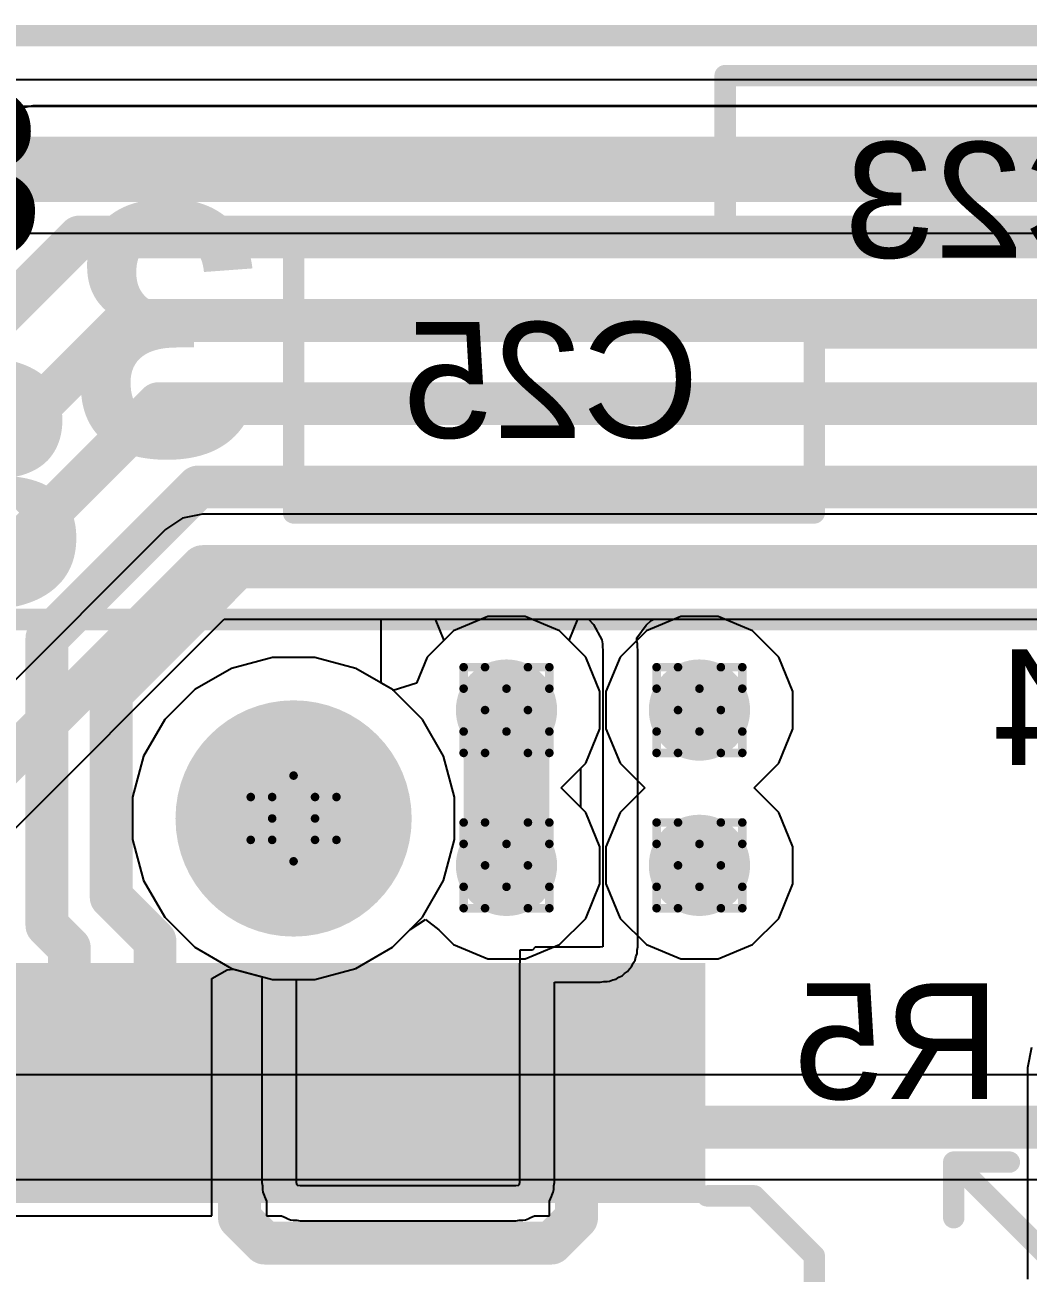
# Model space of a CAD drawing. Header units: inches. Extents: x -6 to 328, y -6 to 90.
# Drawn here: x 15.78 to 21.72, y 29.32 to 36.71 of the extents above; entities that cross this region are included whole.
import ezdxf

# ---------------------------------------------------------------- set-up
doc = ezdxf.new("R2010")
doc.units = ezdxf.units.IN
for name, color, linetype in [('Board Outline', 216, 'Continuous'), ('Bottom Layer', 5, 'Continuous'), ('Bottom Overlay', 54, 'Continuous'), ('Bottom Paste', 16, 'Continuous'), ('Bottom Solder', 6, 'Continuous'), ('Drill Drawing', 1, 'Continuous'), ('GND', 76, 'Continuous'), ('Pad Holes', 156, 'Continuous'), ('PWR', 16, 'Continuous'), ('Top Layer', 1, 'Continuous'), ('Top Overlay', 2, 'Continuous'), ('Top Solder', 216, 'Continuous'), ('Via Holes', 16, 'Continuous')]:
    doc.layers.add(name, color=color, linetype=linetype)
doc.styles.add('Arial', font='', dxfattribs={"height": 0.2})
doc.styles.add('Arial_Bold', font='', dxfattribs={"height": 0.2})
doc.styles.get('Arial').set_extended_font_data('Arial')
doc.styles.get('Arial_Bold').set_extended_font_data('Arial', bold=True)

# ---------------------------------------------------------------- blocks, each defined once
blk = doc.blocks.new('48_TQFP_EP_7_7__B_7')
at = {"layer": 'Bottom Layer'}
for points in [[(-0.91, 3.64), (-0.91, 4.86), (-0.59, 4.86), (-0.59, 3.64)], [(-0.41, 3.64), (-0.41, 4.86), (-0.09, 4.86), (-0.09, 3.64)], [(0.09, 3.64), (0.09, 4.86), (0.41, 4.86), (0.41, 3.64)], [(0.59, 3.64), (0.59, 4.86), (0.91, 4.86), (0.91, 3.64)], [(1.09, 3.64), (1.09, 4.86), (1.41, 4.86), (1.41, 3.64)], [(1.59, 3.64), (1.59, 4.86), (1.91, 4.86), (1.91, 3.64)], [(2.09, 3.64), (2.09, 4.86), (2.41, 4.86), (2.41, 3.64)], [(2.59, 3.64), (2.59, 4.86), (2.91, 4.86), (2.91, 3.64)]]:
    blk.add_hatch(color=5, dxfattribs=at).paths.add_polyline_path(points)
at = {"layer": 'Bottom Paste'}
for points in [[(-0.91, 3.64), (-0.91, 4.86), (-0.59, 4.86), (-0.59, 3.64)], [(-0.41, 3.64), (-0.41, 4.86), (-0.09, 4.86), (-0.09, 3.64)], [(0.09, 3.64), (0.09, 4.86), (0.41, 4.86), (0.41, 3.64)], [(0.59, 3.64), (0.59, 4.86), (0.91, 4.86), (0.91, 3.64)], [(1.09, 3.64), (1.09, 4.86), (1.41, 4.86), (1.41, 3.64)], [(1.59, 3.64), (1.59, 4.86), (1.91, 4.86), (1.91, 3.64)], [(2.09, 3.64), (2.09, 4.86), (2.41, 4.86), (2.41, 3.64)], [(2.59, 3.64), (2.59, 4.86), (2.91, 4.86), (2.91, 3.64)]]:
    blk.add_hatch(color=16, dxfattribs=at).paths.add_polyline_path(points)
at = {"layer": 'Bottom Solder'}
for points in [[(-1.5116, 3.5384), (-1.5116, 4.9616), (-0.9884, 4.9616), (-0.9884, 3.5384)], [(-1.0116, 3.5384), (-1.0116, 4.9616), (-0.4884, 4.9616), (-0.4884, 3.5384)], [(-0.5116, 3.5384), (-0.5116, 4.9616), (0.0116, 4.9616), (0.0116, 3.5384)], [(-0.0116, 3.5384), (-0.0116, 4.9616), (0.5116, 4.9616), (0.5116, 3.5384)], [(0.4884, 3.5384), (0.4884, 4.9616), (1.0116, 4.9616), (1.0116, 3.5384)], [(0.9884, 3.5384), (0.9884, 4.9616), (1.5116, 4.9616), (1.5116, 3.5384)], [(1.4884, 3.5384), (1.4884, 4.9616), (2.0116, 4.9616), (2.0116, 3.5384)], [(1.9884, 3.5384), (1.9884, 4.9616), (2.5116, 4.9616), (2.5116, 3.5384)], [(2.4884, 3.5384), (2.4884, 4.9616), (3.0116, 4.9616), (3.0116, 3.5384)]]:
    blk.add_hatch(color=6, dxfattribs=at).paths.add_polyline_path(points)
at = {"layer": 'Bottom Overlay', "const_width": 0.127}
for points in [[(3.0226, 3.5814), (3.302, 3.5814)], [(3.302, 3.5814), (3.6576, 3.2258)], [(3.6576, 3.0226), (3.6576, 3.2258)]]:
    blk.add_lwpolyline(points, dxfattribs=at)
at = {"layer": 'Bottom Overlay', "const_width": 0.0635}
for points in [[(2.9909, 3.5814, 1), (3.0543, 3.5814, 1)], [(3.2702, 3.5814, 1), (3.3338, 3.5814, 1)], [(3.2702, 3.5814, 1), (3.3338, 3.5814, 1)], [(3.6258, 3.2258, 1), (3.6894, 3.2258, 1)], [(3.6258, 3.2258, 1), (3.6894, 3.2258, 1)]]:
    blk.add_lwpolyline(points, format="xyb", close=True, dxfattribs=at)
blk = doc.blocks.new('HR963370A_51')
at = {"layer": 'Bottom Solder'}
h = blk.add_hatch(color=6, dxfattribs=at)
edge = h.paths.add_edge_path()
edge.add_arc((7, 0.3), 0.1016, 0, 360)
at = {"layer": 'Pad Holes'}
h = blk.add_hatch(color=7, dxfattribs=at)
edge = h.paths.add_edge_path()
edge.add_arc((7, 0.3), 0.7, 0, 360)
at = {"layer": 'Top Solder'}
h = blk.add_hatch(color=216, dxfattribs=at)
edge = h.paths.add_edge_path()
edge.add_arc((7, 0.3), 0.1016, 0, 360)
at = {"layer": 'Top Overlay', "const_width": 0.127}
blk.add_lwpolyline([(8.1788, 8.6614), (8.1788, -8.2296)], dxfattribs=at)

msp = doc.modelspace()

# ---------------------------------------------------------------- hatches: boundary and pattern name
at = {"layer": 'Bottom Layer'}
h = msp.add_hatch(color=5, dxfattribs=at)
edge = h.paths.add_edge_path()
edge.add_arc((18.6318, 32.654), 0.3, 0, 360)
h = msp.add_hatch(color=5, dxfattribs=at)
edge = h.paths.add_edge_path()
edge.add_arc((19.7754, 32.654), 0.3, 0, 360)
h = msp.add_hatch(color=5, dxfattribs=at)
edge = h.paths.add_edge_path()
edge.add_arc((18.6318, 31.7339), 0.3, 0, 360)
h = msp.add_hatch(color=5, dxfattribs=at)
edge = h.paths.add_edge_path()
edge.add_arc((19.7754, 31.7339), 0.3, 0, 360)
at = {"layer": 'GND'}
h = msp.add_hatch(color=76, dxfattribs=at)
edge = h.paths.add_edge_path()
edge.add_arc((18.6318, 32.654), 0.3, 0, 360)
h = msp.add_hatch(color=76, dxfattribs=at)
edge = h.paths.add_edge_path()
edge.add_arc((19.7754, 32.654), 0.3, 0, 360)
h = msp.add_hatch(color=76, dxfattribs=at)
edge = h.paths.add_edge_path()
edge.add_arc((18.6318, 31.7339), 0.3, 0, 360)
h = msp.add_hatch(color=76, dxfattribs=at)
edge = h.paths.add_edge_path()
edge.add_arc((19.7754, 31.7339), 0.3, 0, 360)
at = {"layer": 'PWR'}
h = msp.add_hatch(color=16, dxfattribs=at)
edge = h.paths.add_edge_path()
edge.add_arc((18.6318, 32.654), 0.3, 0, 360)
h = msp.add_hatch(color=16, dxfattribs=at)
edge = h.paths.add_edge_path()
edge.add_arc((19.7754, 32.654), 0.3, 0, 360)
h = msp.add_hatch(color=16, dxfattribs=at)
edge = h.paths.add_edge_path()
edge.add_arc((18.6318, 31.7339), 0.3, 0, 360)
h = msp.add_hatch(color=16, dxfattribs=at)
edge = h.paths.add_edge_path()
edge.add_arc((19.7754, 31.7339), 0.3, 0, 360)
at = {"layer": 'Top Layer'}
h = msp.add_hatch(color=1, dxfattribs=at)
edge = h.paths.add_edge_path()
edge.add_arc((18.6318, 32.654), 0.3, 0, 360)
h = msp.add_hatch(color=1, dxfattribs=at)
edge = h.paths.add_edge_path()
edge.add_arc((19.7754, 32.654), 0.3, 0, 360)
h = msp.add_hatch(color=1, dxfattribs=at)
edge = h.paths.add_edge_path()
edge.add_arc((18.6318, 31.7339), 0.3, 0, 360)
h = msp.add_hatch(color=1, dxfattribs=at)
edge = h.paths.add_edge_path()
edge.add_arc((19.7754, 31.7339), 0.3, 0, 360)
at = {"layer": 'Via Holes'}
h = msp.add_hatch(color=7, dxfattribs=at)
edge = h.paths.add_edge_path()
edge.add_arc((18.6318, 32.654), 0.15, 0, 360)
h = msp.add_hatch(color=7, dxfattribs=at)
edge = h.paths.add_edge_path()
edge.add_arc((19.7754, 32.654), 0.15, 0, 360)
h = msp.add_hatch(color=7, dxfattribs=at)
edge = h.paths.add_edge_path()
edge.add_arc((18.6318, 31.7339), 0.15, 0, 360)
h = msp.add_hatch(color=7, dxfattribs=at)
edge = h.paths.add_edge_path()
edge.add_arc((19.7754, 31.7339), 0.15, 0, 360)

# ---------------------------------------------------------------- linework, layer by layer
at = {"layer": 'Board Outline', "const_width": 0.127}
msp.add_lwpolyline([(-1.4074, 36.65), (32.4074, 36.65)], dxfattribs=at)
at = {"layer": 'Bottom Layer'}
for p, q in [((10.8801, 36.391), (32.3001, 36.391)), ((15.8242, 36.2352), (15.7053, 36.2115)), ((31.8202, 36.2352), (15.8242, 36.2352)), ((17.8882, 32.8142), (17.8882, 33.1918)), ((17.8882, 33.1918), (19.1178, 33.1918)), ((19.1178, 33.1918), (19.1467, 33.1615)), ((19.1467, 33.1615), (19.1963, 33.0694)), ((19.4043, 33.083), (19.4595, 33.158)), ((19.4595, 33.158), (19.4897, 33.1849)), ((19.4897, 33.1849), (19.5041, 33.1918)), ((19.5041, 33.1918), (21.9624, 33.1918)), ((19.1963, 33.0694), (19.2002, 33.0471)), ((19.4039, 33.0649), (19.4043, 33.083)), ((19.4074, 33.0471), (19.4039, 33.0649)), ((19.2002, 33.0471), (19.2002, 33.0244)), ((19.2002, 33.0244), (19.2024, 33.0135)), ((19.2024, 33.0135), (19.2024, 31.2514)), ((19.4074, 33.0244), (19.4074, 33.0471)), ((19.4096, 33.0135), (19.4074, 33.0244)), ((19.4096, 31.2514), (19.4096, 33.0135)), ((17.9557, 32.7752), (17.8882, 32.8142)), ((18.1334, 32.5976), (17.9557, 32.7752)), ((18.259, 32.3801), (18.1334, 32.5976)), ((18.324, 32.1374), (18.259, 32.3801)), ((18.324, 31.8862), (18.324, 32.1374)), ((18.259, 31.6436), (18.324, 31.8862)), ((18.1334, 31.4261), (18.259, 31.6436)), ((17.9557, 31.2484), (18.1334, 31.4261)), ((17.7382, 31.1229), (17.9557, 31.2484)), ((18.786, 31.232), (18.7104, 31.232)), ((18.7104, 31.232), (18.7104, 31.1564)), ((18.8024, 31.2484), (18.786, 31.232)), ((19.1878, 31.2484), (18.8024, 31.2484)), ((19.2024, 31.2514), (19.1878, 31.2484)), ((19.3978, 31.1921), (19.4056, 31.2109)), ((19.4056, 31.2313), (19.4096, 31.2514)), ((19.4056, 31.2109), (19.4056, 31.2313)), ((18.7104, 31.1564), (18.7082, 31.1542)), ((18.7082, 31.1542), (18.7082, 29.8546)), ((19.3602, 31.1218), (19.3747, 31.1362)), ((19.3747, 31.1362), (19.3825, 31.1551)), ((19.3825, 31.1551), (19.3938, 31.1721)), ((19.3938, 31.1721), (19.3978, 31.1921)), ((16.886, 31.0627), (16.9768, 31.1151)), ((16.886, 29.6564), (16.886, 31.0627)), ((16.9768, 31.1151), (17.013, 31.1198)), ((17.013, 31.1198), (17.1842, 31.074)), ((17.1842, 31.074), (17.181, 31.0578)), ((17.4956, 31.0578), (17.7382, 31.1229)), ((19.2617, 31.056), (19.2817, 31.0599)), ((19.2817, 31.0599), (19.2986, 31.0713)), ((19.2986, 31.0713), (19.3175, 31.0791)), ((19.3175, 31.0791), (19.3319, 31.0935)), ((19.3319, 31.0935), (19.3489, 31.1049)), ((19.3489, 31.1049), (19.3602, 31.1218)), ((17.181, 31.0578), (17.181, 29.8546)), ((17.3882, 29.8546), (17.3882, 31.0578)), ((17.3882, 31.0578), (17.4956, 31.0578)), ((18.9154, 29.8546), (18.9154, 31.0413)), ((18.9154, 31.0413), (19.1878, 31.0413)), ((19.1878, 31.0413), (19.2078, 31.0452)), ((19.2078, 31.0452), (19.2282, 31.0452)), ((19.2282, 31.0452), (19.2428, 31.0482)), ((19.2428, 31.0482), (19.2617, 31.056)), ((21.7434, 30.6541), (21.7197, 30.5352)), ((21.7197, 30.5352), (21.7197, 29.282)), ((17.181, 29.8546), (17.185, 29.8346)), ((17.185, 29.8346), (17.185, 29.8142)), ((17.185, 29.8142), (17.1884, 29.7972)), ((17.3916, 29.8376), (17.3882, 29.8546)), ((17.4086, 29.8342), (17.3916, 29.8376)), ((18.6878, 29.8342), (17.4086, 29.8342)), ((18.7048, 29.8376), (18.6878, 29.8342)), ((18.7082, 29.8546), (18.7048, 29.8376)), ((18.908, 29.7972), (18.9114, 29.8142)), ((18.9114, 29.8346), (18.9154, 29.8546)), ((18.9114, 29.8142), (18.9114, 29.8346)), ((17.1884, 29.7972), (17.1962, 29.7783)), ((17.1962, 29.7783), (17.1968, 29.7754)), ((17.1968, 29.7754), (17.1985, 29.7728)), ((17.1985, 29.7728), (17.2104, 29.7441)), ((17.2104, 29.7441), (17.2104, 29.6564)), ((18.886, 29.7441), (18.8979, 29.7728)), ((18.886, 29.6564), (18.886, 29.7441)), ((18.8979, 29.7728), (18.8996, 29.7754)), ((18.8996, 29.7754), (18.9002, 29.7783)), ((18.9002, 29.7783), (18.908, 29.7972)), ((18.908, 29.7972), (18.908, 29.7972)), ((18.908, 29.7972), (18.908, 29.7972)), ((13.7104, 29.6564), (16.886, 29.6564)), ((17.2104, 29.6564), (17.298, 29.6564)), ((17.298, 29.6564), (17.3268, 29.6445)), ((18.7696, 29.6445), (18.7984, 29.6564)), ((18.7984, 29.6564), (18.886, 29.6564)), ((17.3268, 29.6445), (17.3293, 29.6428)), ((17.3293, 29.6428), (17.3323, 29.6422)), ((17.3323, 29.6422), (17.3512, 29.6344)), ((17.3512, 29.6344), (17.3512, 29.6344)), ((17.3512, 29.6344), (17.3512, 29.6344)), ((17.3512, 29.6344), (17.3682, 29.631)), ((17.3682, 29.631), (17.3886, 29.631)), ((17.3886, 29.631), (17.4086, 29.6271)), ((17.4086, 29.6271), (18.6878, 29.6271)), ((18.6878, 29.6271), (18.7078, 29.631)), ((18.7078, 29.631), (18.7282, 29.631)), ((18.7282, 29.631), (18.7452, 29.6344)), ((18.7452, 29.6344), (18.7641, 29.6422)), ((18.7641, 29.6422), (18.7671, 29.6428)), ((18.7671, 29.6428), (18.7696, 29.6445))]:
    msp.add_line(p, q, dxfattribs=at)
at = {"layer": 'Bottom Layer', "const_width": 0.254}
for points in [[(14.0159, 34.1161), (15.8242, 35.9244)], [(15.8242, 35.9244), (31.8202, 35.9244)], [(14.5182, 33.8745), (16.1006, 35.4569)], [(16.1006, 35.4569), (31.5545, 35.4569)], [(15.0169, 33.6072), (16.3722, 34.9625)], [(16.3722, 34.9625), (31.3125, 34.9625)], [(15.5205, 33.4208), (16.5692, 34.4695)], [(16.5692, 34.4695), (31.0883, 34.4695)], [(15.908, 33.0797), (16.8038, 33.9756)], [(16.8038, 33.9756), (28.3599, 33.9756)], [(16.289, 32.7521), (17.0395, 33.5026)], [(17.0395, 33.5026), (22.0911, 33.5026)], [(15.908, 31.3784), (15.908, 33.0797)], [(16.289, 31.5459), (16.289, 32.7521)], [(16.289, 31.5459), (16.5482, 31.2867)], [(15.908, 31.3784), (16.0406, 31.2458)], [(16.0406, 30.4518), (16.0406, 31.2458)], [(16.5482, 30.4442), (16.5482, 31.2867)], [(16.0406, 30.4518), (16.0482, 30.4442)], [(17.0482, 30.4442), (17.0494, 30.4431)], [(17.0494, 29.6446), (17.0494, 30.4431)], [(19.047, 30.4431), (19.0482, 30.4442)], [(19.047, 29.6446), (19.047, 30.4431)], [(17.0494, 29.6446), (17.1981, 29.4958)], [(18.8982, 29.4958), (19.047, 29.6446)], [(17.1981, 29.4958), (18.8982, 29.4958)]]:
    msp.add_lwpolyline(points, dxfattribs=at)
at = {"layer": 'Bottom Layer', "const_width": 0.127}
for points in [[(15.7607, 35.9244, 1), (15.8877, 35.9244, 1)], [(15.7607, 35.9244, 1), (15.8877, 35.9244, 1)], [(16.0371, 35.4569, 1), (16.1641, 35.4569, 1)], [(16.0371, 35.4569, 1), (16.1641, 35.4569, 1)], [(16.3087, 34.9625, 1), (16.4357, 34.9625, 1)], [(16.3087, 34.9625, 1), (16.4357, 34.9625, 1)], [(16.5057, 34.4695, 1), (16.6327, 34.4695, 1)], [(16.5057, 34.4695, 1), (16.6327, 34.4695, 1)], [(16.7403, 33.9756, 1), (16.8673, 33.9756, 1)], [(16.7403, 33.9756, 1), (16.8673, 33.9756, 1)], [(16.976, 33.5026, 1), (17.103, 33.5026, 1)], [(16.976, 33.5026, 1), (17.103, 33.5026, 1)], [(15.8445, 33.0797, 1), (15.9715, 33.0797, 1)], [(15.8445, 33.0797, 1), (15.9715, 33.0797, 1)], [(16.2255, 32.7521, 1), (16.3525, 32.7521, 1)], [(16.2255, 32.7521, 1), (16.3525, 32.7521, 1)], [(16.2255, 31.5459, 1), (16.3525, 31.5459, 1)], [(16.2255, 31.5459, 1), (16.3525, 31.5459, 1)], [(15.8445, 31.3784, 1), (15.9715, 31.3784, 1)], [(15.8445, 31.3784, 1), (15.9715, 31.3784, 1)], [(15.9771, 31.2458, 1), (16.1041, 31.2458, 1)], [(15.9771, 31.2458, 1), (16.1041, 31.2458, 1)], [(16.4847, 31.2867, 1), (16.6117, 31.2867, 1)], [(16.4847, 31.2867, 1), (16.6117, 31.2867, 1)], [(15.9771, 30.4518, 1), (16.1041, 30.4518, 1)], [(15.9771, 30.4518, 1), (16.1041, 30.4518, 1)], [(15.9847, 30.4442, 1), (16.1117, 30.4442, 1)], [(16.4847, 30.4442, 1), (16.6117, 30.4442, 1)], [(16.9847, 30.4442, 1), (17.1117, 30.4442, 1)], [(16.9859, 30.4431, 1), (17.1129, 30.4431, 1)], [(16.9859, 30.4431, 1), (17.1129, 30.4431, 1)], [(18.9835, 30.4431, 1), (19.1105, 30.4431, 1)], [(18.9835, 30.4431, 1), (19.1105, 30.4431, 1)], [(18.9847, 30.4442, 1), (19.1117, 30.4442, 1)], [(16.9859, 29.6446, 1), (17.1129, 29.6446, 1)], [(16.9859, 29.6446, 1), (17.1129, 29.6446, 1)], [(18.9835, 29.6446, 1), (19.1105, 29.6446, 1)], [(18.9835, 29.6446, 1), (19.1105, 29.6446, 1)], [(17.1346, 29.4958, 1), (17.2616, 29.4958, 1)], [(17.1346, 29.4958, 1), (17.2616, 29.4958, 1)], [(18.8347, 29.4958, 1), (18.9617, 29.4958, 1)], [(18.8347, 29.4958, 1), (18.9617, 29.4958, 1)]]:
    msp.add_lwpolyline(points, format="xyb", close=True, dxfattribs=at)
at = {"layer": 'Bottom Overlay', "const_width": 0.127}
for points in [[(19.9278, 35.4226), (19.9278, 36.4132)], [(19.9278, 36.4132), (25.7444, 36.4132)], [(17.37, 33.8224), (17.37, 35.4226)], [(17.37, 35.4226), (19.9278, 35.4226)], [(20.4558, 34.8584), (25.1602, 34.8584)], [(20.4558, 33.8224), (20.4558, 34.8584)], [(17.37, 33.8224), (20.4558, 33.8224)], [(21.2827, 29.6462), (21.2827, 29.9756)], [(21.2827, 29.9756), (21.6121, 29.9756)], [(21.2827, 29.9756), (21.8402, 29.4181)]]:
    msp.add_lwpolyline(points, dxfattribs=at)
at = {"layer": 'Bottom Overlay', "const_width": 0.0635}
for points in [[(19.896, 36.4132, 1), (19.9595, 36.4132, 1)], [(19.896, 36.4132, 1), (19.9595, 36.4132, 1)], [(17.3382, 35.4226, 1), (17.4017, 35.4226, 1)], [(17.3382, 35.4226, 1), (17.4017, 35.4226, 1)], [(19.896, 35.4226, 1), (19.9595, 35.4226, 1)], [(19.896, 35.4226, 1), (19.9595, 35.4226, 1)], [(20.424, 34.8584, 1), (20.4875, 34.8584, 1)], [(20.424, 34.8584, 1), (20.4875, 34.8584, 1)], [(17.3382, 33.8224, 1), (17.4017, 33.8224, 1)], [(17.3382, 33.8224, 1), (17.4017, 33.8224, 1)], [(20.424, 33.8224, 1), (20.4875, 33.8224, 1)], [(20.424, 33.8224, 1), (20.4875, 33.8224, 1)], [(21.2509, 29.9756, 1), (21.3144, 29.9756, 1)], [(21.2509, 29.9756, 1), (21.3144, 29.9756, 1)], [(21.2509, 29.9756, 1), (21.3144, 29.9756, 1)], [(21.5803, 29.9756, 1), (21.6438, 29.9756, 1)], [(21.2509, 29.6462, 1), (21.3144, 29.6462, 1)]]:
    msp.add_lwpolyline(points, format="xyb", close=True, dxfattribs=at)
at = {"layer": 'Drill Drawing', "const_width": 0.0508}
for points in [[(18.3778, 32.781), (18.3778, 32.908)], [(18.3778, 32.908), (18.5048, 32.908)], [(18.5048, 32.908), (18.6318, 32.781)], [(18.6318, 32.781), (18.7588, 32.908)], [(18.7588, 32.908), (18.8858, 32.908)], [(18.8858, 32.781), (18.8858, 32.908)], [(19.5214, 32.781), (19.5214, 32.908)], [(19.5214, 32.908), (19.6484, 32.908)], [(19.6484, 32.908), (19.7754, 32.781)], [(19.7754, 32.781), (19.9024, 32.908)], [(19.9024, 32.908), (20.0294, 32.908)], [(20.0294, 32.781), (20.0294, 32.908)], [(18.3778, 32.781), (18.5048, 32.654)], [(18.7588, 32.654), (18.8858, 32.781)], [(19.5214, 32.781), (19.6484, 32.654)], [(19.9024, 32.654), (20.0294, 32.781)], [(18.3778, 32.527), (18.5048, 32.654)], [(18.7588, 32.654), (18.8858, 32.527)], [(19.5214, 32.527), (19.6484, 32.654)], [(19.9024, 32.654), (20.0294, 32.527)], [(18.3778, 32.4), (18.3778, 32.527)], [(18.5048, 32.4), (18.6318, 32.527)], [(18.6318, 32.527), (18.7588, 32.4)], [(18.8858, 32.4), (18.8858, 32.527)], [(19.5214, 32.4), (19.5214, 32.527)], [(19.6484, 32.4), (19.7754, 32.527)], [(19.7754, 32.527), (19.9024, 32.4)], [(20.0294, 32.4), (20.0294, 32.527)], [(18.3778, 32.4), (18.5048, 32.4)], [(18.7588, 32.4), (18.8858, 32.4)], [(19.5214, 32.4), (19.6484, 32.4)], [(19.9024, 32.4), (20.0294, 32.4)], [(17.243, 32.1388), (17.37, 32.2658)], [(17.37, 32.2658), (17.497, 32.1388)], [(17.116, 32.1388), (17.243, 32.0118)], [(17.116, 32.1388), (17.243, 32.1388)], [(17.497, 32.1388), (17.624, 32.1388)], [(17.497, 32.0118), (17.624, 32.1388)], [(17.116, 31.8848), (17.243, 32.0118)], [(17.497, 32.0118), (17.624, 31.8848)], [(18.3778, 31.8609), (18.3778, 31.9879)], [(18.3778, 31.9879), (18.5048, 31.9879)], [(18.5048, 31.9879), (18.6318, 31.8609)], [(18.6318, 31.8609), (18.7588, 31.9879)], [(18.7588, 31.9879), (18.8858, 31.9879)], [(18.8858, 31.8609), (18.8858, 31.9879)], [(19.5214, 31.8609), (19.5214, 31.9879)], [(19.5214, 31.9879), (19.6484, 31.9879)], [(19.6484, 31.9879), (19.7754, 31.8609)], [(19.7754, 31.8609), (19.9024, 31.9879)], [(19.9024, 31.9879), (20.0294, 31.9879)], [(20.0294, 31.8609), (20.0294, 31.9879)], [(17.116, 31.8848), (17.243, 31.8848)], [(17.243, 31.8848), (17.37, 31.7578)], [(17.37, 31.7578), (17.497, 31.8848)], [(17.497, 31.8848), (17.624, 31.8848)], [(18.3778, 31.8609), (18.5048, 31.7339)], [(18.7588, 31.7339), (18.8858, 31.8609)], [(19.5214, 31.8609), (19.6484, 31.7339)], [(19.9024, 31.7339), (20.0294, 31.8609)], [(18.3778, 31.6069), (18.5048, 31.7339)], [(18.7588, 31.7339), (18.8858, 31.6069)], [(19.5214, 31.6069), (19.6484, 31.7339)], [(19.9024, 31.7339), (20.0294, 31.6069)], [(18.3778, 31.4799), (18.3778, 31.6069)], [(18.5048, 31.4799), (18.6318, 31.6069)], [(18.6318, 31.6069), (18.7588, 31.4799)], [(18.8858, 31.4799), (18.8858, 31.6069)], [(19.5214, 31.4799), (19.5214, 31.6069)], [(19.6484, 31.4799), (19.7754, 31.6069)], [(19.7754, 31.6069), (19.9024, 31.4799)], [(20.0294, 31.4799), (20.0294, 31.6069)], [(18.3778, 31.4799), (18.5048, 31.4799)], [(18.7588, 31.4799), (18.8858, 31.4799)], [(19.5214, 31.4799), (19.6484, 31.4799)], [(19.9024, 31.4799), (20.0294, 31.4799)]]:
    msp.add_lwpolyline(points, dxfattribs=at)
at = {"layer": 'Drill Drawing', "const_width": 0.0254}
for points in [[(18.3651, 32.908, 1), (18.3905, 32.908, 1)], [(18.3651, 32.908, 1), (18.3905, 32.908, 1)], [(18.4921, 32.908, 1), (18.5175, 32.908, 1)], [(18.4921, 32.908, 1), (18.5175, 32.908, 1)], [(18.7461, 32.908, 1), (18.7715, 32.908, 1)], [(18.7461, 32.908, 1), (18.7715, 32.908, 1)], [(18.8731, 32.908, 1), (18.8985, 32.908, 1)], [(18.8731, 32.908, 1), (18.8985, 32.908, 1)], [(19.5087, 32.908, 1), (19.5341, 32.908, 1)], [(19.5087, 32.908, 1), (19.5341, 32.908, 1)], [(19.6357, 32.908, 1), (19.6611, 32.908, 1)], [(19.6357, 32.908, 1), (19.6611, 32.908, 1)], [(19.8897, 32.908, 1), (19.9151, 32.908, 1)], [(19.8897, 32.908, 1), (19.9151, 32.908, 1)], [(20.0167, 32.908, 1), (20.0421, 32.908, 1)], [(20.0167, 32.908, 1), (20.0421, 32.908, 1)], [(18.3651, 32.781, 1), (18.3905, 32.781, 1)], [(18.3651, 32.781, 1), (18.3905, 32.781, 1)], [(18.6191, 32.781, 1), (18.6445, 32.781, 1)], [(18.6191, 32.781, 1), (18.6445, 32.781, 1)], [(18.8731, 32.781, 1), (18.8985, 32.781, 1)], [(18.8731, 32.781, 1), (18.8985, 32.781, 1)], [(19.5087, 32.781, 1), (19.5341, 32.781, 1)], [(19.5087, 32.781, 1), (19.5341, 32.781, 1)], [(19.7627, 32.781, 1), (19.7881, 32.781, 1)], [(19.7627, 32.781, 1), (19.7881, 32.781, 1)], [(20.0167, 32.781, 1), (20.0421, 32.781, 1)], [(20.0167, 32.781, 1), (20.0421, 32.781, 1)], [(18.4921, 32.654, 1), (18.5175, 32.654, 1)], [(18.4921, 32.654, 1), (18.5175, 32.654, 1)], [(18.7461, 32.654, 1), (18.7715, 32.654, 1)], [(18.7461, 32.654, 1), (18.7715, 32.654, 1)], [(19.6357, 32.654, 1), (19.6611, 32.654, 1)], [(19.6357, 32.654, 1), (19.6611, 32.654, 1)], [(19.8897, 32.654, 1), (19.9151, 32.654, 1)], [(19.8897, 32.654, 1), (19.9151, 32.654, 1)], [(18.3651, 32.527, 1), (18.3905, 32.527, 1)], [(18.3651, 32.527, 1), (18.3905, 32.527, 1)], [(18.6191, 32.527, 1), (18.6445, 32.527, 1)], [(18.6191, 32.527, 1), (18.6445, 32.527, 1)], [(18.8731, 32.527, 1), (18.8985, 32.527, 1)], [(18.8731, 32.527, 1), (18.8985, 32.527, 1)], [(19.5087, 32.527, 1), (19.5341, 32.527, 1)], [(19.5087, 32.527, 1), (19.5341, 32.527, 1)], [(19.7627, 32.527, 1), (19.7881, 32.527, 1)], [(19.7627, 32.527, 1), (19.7881, 32.527, 1)], [(20.0167, 32.527, 1), (20.0421, 32.527, 1)], [(20.0167, 32.527, 1), (20.0421, 32.527, 1)], [(18.3651, 32.4, 1), (18.3905, 32.4, 1)], [(18.3651, 32.4, 1), (18.3905, 32.4, 1)], [(18.4921, 32.4, 1), (18.5175, 32.4, 1)], [(18.4921, 32.4, 1), (18.5175, 32.4, 1)], [(18.7461, 32.4, 1), (18.7715, 32.4, 1)], [(18.7461, 32.4, 1), (18.7715, 32.4, 1)], [(18.8731, 32.4, 1), (18.8985, 32.4, 1)], [(18.8731, 32.4, 1), (18.8985, 32.4, 1)], [(19.5087, 32.4, 1), (19.5341, 32.4, 1)], [(19.5087, 32.4, 1), (19.5341, 32.4, 1)], [(19.6357, 32.4, 1), (19.6611, 32.4, 1)], [(19.6357, 32.4, 1), (19.6611, 32.4, 1)], [(19.8897, 32.4, 1), (19.9151, 32.4, 1)], [(19.8897, 32.4, 1), (19.9151, 32.4, 1)], [(20.0167, 32.4, 1), (20.0421, 32.4, 1)], [(20.0167, 32.4, 1), (20.0421, 32.4, 1)], [(17.3573, 32.2658, 1), (17.3827, 32.2658, 1)], [(17.3573, 32.2658, 1), (17.3827, 32.2658, 1)], [(17.1033, 32.1388, 1), (17.1287, 32.1388, 1)], [(17.1033, 32.1388, 1), (17.1287, 32.1388, 1)], [(17.2303, 32.1388, 1), (17.2557, 32.1388, 1)], [(17.2303, 32.1388, 1), (17.2557, 32.1388, 1)], [(17.4843, 32.1388, 1), (17.5097, 32.1388, 1)], [(17.4843, 32.1388, 1), (17.5097, 32.1388, 1)], [(17.6113, 32.1388, 1), (17.6367, 32.1388, 1)], [(17.6113, 32.1388, 1), (17.6367, 32.1388, 1)], [(17.2303, 32.0118, 1), (17.2557, 32.0118, 1)], [(17.2303, 32.0118, 1), (17.2557, 32.0118, 1)], [(17.4843, 32.0118, 1), (17.5097, 32.0118, 1)], [(17.4843, 32.0118, 1), (17.5097, 32.0118, 1)], [(18.3651, 31.9879, 1), (18.3905, 31.9879, 1)], [(18.3651, 31.9879, 1), (18.3905, 31.9879, 1)], [(18.4921, 31.9879, 1), (18.5175, 31.9879, 1)], [(18.4921, 31.9879, 1), (18.5175, 31.9879, 1)], [(18.7461, 31.9879, 1), (18.7715, 31.9879, 1)], [(18.7461, 31.9879, 1), (18.7715, 31.9879, 1)], [(18.8731, 31.9879, 1), (18.8985, 31.9879, 1)], [(18.8731, 31.9879, 1), (18.8985, 31.9879, 1)], [(19.5087, 31.9879, 1), (19.5341, 31.9879, 1)], [(19.5087, 31.9879, 1), (19.5341, 31.9879, 1)], [(19.6357, 31.9879, 1), (19.6611, 31.9879, 1)], [(19.6357, 31.9879, 1), (19.6611, 31.9879, 1)], [(19.8897, 31.9879, 1), (19.9151, 31.9879, 1)], [(19.8897, 31.9879, 1), (19.9151, 31.9879, 1)], [(20.0167, 31.9879, 1), (20.0421, 31.9879, 1)], [(20.0167, 31.9879, 1), (20.0421, 31.9879, 1)], [(17.1033, 31.8848, 1), (17.1287, 31.8848, 1)], [(17.1033, 31.8848, 1), (17.1287, 31.8848, 1)], [(17.2303, 31.8848, 1), (17.2557, 31.8848, 1)], [(17.2303, 31.8848, 1), (17.2557, 31.8848, 1)], [(17.4843, 31.8848, 1), (17.5097, 31.8848, 1)], [(17.4843, 31.8848, 1), (17.5097, 31.8848, 1)], [(17.6113, 31.8848, 1), (17.6367, 31.8848, 1)], [(17.6113, 31.8848, 1), (17.6367, 31.8848, 1)], [(18.3651, 31.8609, 1), (18.3905, 31.8609, 1)], [(18.3651, 31.8609, 1), (18.3905, 31.8609, 1)], [(18.6191, 31.8609, 1), (18.6445, 31.8609, 1)], [(18.6191, 31.8609, 1), (18.6445, 31.8609, 1)], [(18.8731, 31.8609, 1), (18.8985, 31.8609, 1)], [(18.8731, 31.8609, 1), (18.8985, 31.8609, 1)], [(19.5087, 31.8609, 1), (19.5341, 31.8609, 1)], [(19.5087, 31.8609, 1), (19.5341, 31.8609, 1)], [(19.7627, 31.8609, 1), (19.7881, 31.8609, 1)], [(19.7627, 31.8609, 1), (19.7881, 31.8609, 1)], [(20.0167, 31.8609, 1), (20.0421, 31.8609, 1)], [(20.0167, 31.8609, 1), (20.0421, 31.8609, 1)], [(17.3573, 31.7578, 1), (17.3827, 31.7578, 1)], [(17.3573, 31.7578, 1), (17.3827, 31.7578, 1)], [(18.4921, 31.7339, 1), (18.5175, 31.7339, 1)], [(18.4921, 31.7339, 1), (18.5175, 31.7339, 1)], [(18.7461, 31.7339, 1), (18.7715, 31.7339, 1)], [(18.7461, 31.7339, 1), (18.7715, 31.7339, 1)], [(19.6357, 31.7339, 1), (19.6611, 31.7339, 1)], [(19.6357, 31.7339, 1), (19.6611, 31.7339, 1)], [(19.8897, 31.7339, 1), (19.9151, 31.7339, 1)], [(19.8897, 31.7339, 1), (19.9151, 31.7339, 1)], [(18.3651, 31.6069, 1), (18.3905, 31.6069, 1)], [(18.3651, 31.6069, 1), (18.3905, 31.6069, 1)], [(18.6191, 31.6069, 1), (18.6445, 31.6069, 1)], [(18.6191, 31.6069, 1), (18.6445, 31.6069, 1)], [(18.8731, 31.6069, 1), (18.8985, 31.6069, 1)], [(18.8731, 31.6069, 1), (18.8985, 31.6069, 1)], [(19.5087, 31.6069, 1), (19.5341, 31.6069, 1)], [(19.5087, 31.6069, 1), (19.5341, 31.6069, 1)], [(19.7627, 31.6069, 1), (19.7881, 31.6069, 1)], [(19.7627, 31.6069, 1), (19.7881, 31.6069, 1)], [(20.0167, 31.6069, 1), (20.0421, 31.6069, 1)], [(20.0167, 31.6069, 1), (20.0421, 31.6069, 1)], [(18.3651, 31.4799, 1), (18.3905, 31.4799, 1)], [(18.3651, 31.4799, 1), (18.3905, 31.4799, 1)], [(18.4921, 31.4799, 1), (18.5175, 31.4799, 1)], [(18.4921, 31.4799, 1), (18.5175, 31.4799, 1)], [(18.7461, 31.4799, 1), (18.7715, 31.4799, 1)], [(18.7461, 31.4799, 1), (18.7715, 31.4799, 1)], [(18.8731, 31.4799, 1), (18.8985, 31.4799, 1)], [(18.8731, 31.4799, 1), (18.8985, 31.4799, 1)], [(19.5087, 31.4799, 1), (19.5341, 31.4799, 1)], [(19.5087, 31.4799, 1), (19.5341, 31.4799, 1)], [(19.6357, 31.4799, 1), (19.6611, 31.4799, 1)], [(19.6357, 31.4799, 1), (19.6611, 31.4799, 1)], [(19.8897, 31.4799, 1), (19.9151, 31.4799, 1)], [(19.8897, 31.4799, 1), (19.9151, 31.4799, 1)], [(20.0167, 31.4799, 1), (20.0421, 31.4799, 1)], [(20.0167, 31.4799, 1), (20.0421, 31.4799, 1)]]:
    msp.add_lwpolyline(points, format="xyb", close=True, dxfattribs=at)
at = {"layer": 'GND'}
for p, q in [((10.8801, 36.391), (32.3001, 36.391)), ((18.5216, 33.208), (18.318, 33.1237)), ((18.742, 33.208), (18.5216, 33.208)), ((18.9457, 33.1237), (18.742, 33.208)), ((18.318, 33.1237), (18.1622, 32.9678)), ((19.1015, 32.9678), (18.9457, 33.1237)), ((17.2444, 32.9658), (17.0017, 32.9008)), ((17.4956, 32.9658), (17.2444, 32.9658)), ((17.7382, 32.9008), (17.4956, 32.9658)), ((18.1622, 32.9678), (18.0979, 32.8127)), ((19.1858, 32.7642), (19.1015, 32.9678)), ((17.0017, 32.9008), (16.7842, 32.7752)), ((17.9557, 32.7752), (17.7382, 32.9008)), ((16.7842, 32.7752), (16.6066, 32.5976)), ((17.9605, 32.7705), (17.9557, 32.7752)), ((18.0979, 32.8127), (17.9605, 32.7705)), ((19.1858, 32.5438), (19.1858, 32.7642)), ((16.6066, 32.5976), (16.481, 32.3801)), ((19.1015, 32.3402), (19.1858, 32.5438)), ((16.481, 32.3801), (16.416, 32.1374)), ((18.9552, 32.1939), (19.1015, 32.3402)), ((19.1015, 32.0477), (18.9552, 32.1939)), ((16.416, 32.1374), (16.416, 31.8862)), ((19.1858, 31.844), (19.1015, 32.0477)), ((16.416, 31.8862), (16.481, 31.6436)), ((19.1858, 31.6237), (19.1858, 31.844)), ((16.481, 31.6436), (16.6066, 31.4261)), ((19.1015, 31.42), (19.1858, 31.6237)), ((16.6066, 31.4261), (16.7842, 31.2484)), ((18.0618, 31.3545), (18.1509, 31.4127)), ((18.1509, 31.4127), (18.2299, 31.3523)), ((18.9457, 31.2642), (19.1015, 31.42)), ((17.9557, 31.2484), (18.0618, 31.3545)), ((18.2299, 31.3523), (18.318, 31.2642)), ((16.7842, 31.2484), (17.0017, 31.1229)), ((17.7382, 31.1229), (17.9557, 31.2484)), ((18.318, 31.2642), (18.5216, 31.1799)), ((18.742, 31.1799), (18.9457, 31.2642)), ((18.5216, 31.1799), (18.742, 31.1799)), ((17.0017, 31.1229), (17.2444, 31.0578)), ((17.4956, 31.0578), (17.7382, 31.1229)), ((17.2444, 31.0578), (17.4956, 31.0578))]:
    msp.add_line(p, q, dxfattribs=at)
at = {"layer": 'PWR'}
for p, q in [((10.9959, 36.391), (32.3001, 36.391)), ((31.7409, 36.23), (10.9508, 36.23)), ((10.8615, 35.4789), (31.5854, 35.4789)), ((19.6652, 33.208), (19.4616, 33.1237)), ((19.8856, 33.208), (19.6652, 33.208)), ((20.0892, 33.1237), (19.8856, 33.208)), ((19.4616, 33.1237), (19.3057, 32.9678)), ((20.245, 32.9678), (20.0892, 33.1237)), ((17.2444, 32.9658), (17.0017, 32.9008)), ((17.4956, 32.9658), (17.2444, 32.9658)), ((17.7382, 32.9008), (17.4956, 32.9658)), ((19.3057, 32.9678), (19.2214, 32.7642)), ((20.3294, 32.7642), (20.245, 32.9678)), ((17.0017, 32.9008), (16.7842, 32.7752)), ((17.9557, 32.7752), (17.7382, 32.9008)), ((16.7842, 32.7752), (16.6066, 32.5976)), ((18.1334, 32.5976), (17.9557, 32.7752)), ((19.2214, 32.7642), (19.2214, 32.5438)), ((20.3294, 32.5438), (20.3294, 32.7642)), ((16.6066, 32.5976), (16.481, 32.3801)), ((18.259, 32.3801), (18.1334, 32.5976)), ((19.2214, 32.5438), (19.3057, 32.3402)), ((20.245, 32.3402), (20.3294, 32.5438)), ((16.481, 32.3801), (16.416, 32.1374)), ((18.324, 32.1374), (18.259, 32.3801)), ((19.3057, 32.3402), (19.452, 32.1939)), ((20.0988, 32.1939), (20.245, 32.3402)), ((19.452, 32.1939), (19.3057, 32.0477)), ((20.245, 32.0477), (20.0988, 32.1939)), ((16.416, 32.1374), (16.416, 31.8862)), ((18.324, 31.8862), (18.324, 32.1374)), ((19.3057, 32.0477), (19.2214, 31.844)), ((20.3294, 31.844), (20.245, 32.0477)), ((16.416, 31.8862), (16.481, 31.6436)), ((18.259, 31.6436), (18.324, 31.8862)), ((19.2214, 31.844), (19.2214, 31.6237)), ((20.3294, 31.6237), (20.3294, 31.844)), ((16.481, 31.6436), (16.6066, 31.4261)), ((18.1334, 31.4261), (18.259, 31.6436)), ((19.2214, 31.6237), (19.3057, 31.42)), ((20.245, 31.42), (20.3294, 31.6237)), ((16.6066, 31.4261), (16.7842, 31.2484)), ((17.9557, 31.2484), (18.1334, 31.4261)), ((19.3057, 31.42), (19.4616, 31.2642)), ((20.0892, 31.2642), (20.245, 31.42)), ((16.7842, 31.2484), (17.0017, 31.1229)), ((17.7382, 31.1229), (17.9557, 31.2484)), ((19.4616, 31.2642), (19.6652, 31.1799)), ((19.8856, 31.1799), (20.0892, 31.2642)), ((19.6652, 31.1799), (19.8856, 31.1799)), ((17.0017, 31.1229), (17.2444, 31.0578)), ((17.4956, 31.0578), (17.7382, 31.1229)), ((17.2444, 31.0578), (17.4956, 31.0578))]:
    msp.add_line(p, q, dxfattribs=at)
at = {"layer": 'PWR', "const_width": 0.381}
msp.add_lwpolyline([(10.4536, 35.8544), (31.7409, 35.8544)], dxfattribs=at)
at = {"layer": 'Top Layer'}
for p, q in [((12.9675, 36.391), (32.3001, 36.391)), ((16.8306, 33.815), (16.7117, 33.7913)), ((25.2498, 33.815), (16.8306, 33.815)), ((16.6108, 33.724), (14.7595, 31.8726)), ((16.7117, 33.7913), (16.6108, 33.724)), ((15.1079, 31.3421), (16.9593, 33.1935)), ((16.9593, 33.1935), (18.2082, 33.1935)), ((18.2082, 33.1935), (18.2608, 33.0665)), ((19.0029, 33.0665), (19.0555, 33.1935)), ((19.0555, 33.1935), (25.1211, 33.1935)), ((18.2608, 33.0665), (18.1622, 32.9678)), ((19.1015, 32.9678), (19.0029, 33.0665)), ((17.2444, 32.9658), (17.0017, 32.9008)), ((17.4956, 32.9658), (17.2444, 32.9658)), ((17.7382, 32.9008), (17.4956, 32.9658)), ((18.1622, 32.9678), (18.0979, 32.8127)), ((19.1858, 32.7642), (19.1015, 32.9678)), ((17.0017, 32.9008), (16.7842, 32.7752)), ((17.9557, 32.7752), (17.7382, 32.9008)), ((16.7842, 32.7752), (16.6066, 32.5976)), ((17.9605, 32.7705), (17.9557, 32.7752)), ((18.0979, 32.8127), (17.9605, 32.7705)), ((19.1858, 32.5438), (19.1858, 32.7642)), ((16.6066, 32.5976), (16.481, 32.3801)), ((19.1015, 32.3402), (19.1858, 32.5438)), ((16.481, 32.3801), (16.416, 32.1374)), ((19.0721, 32.3108), (19.1015, 32.3402)), ((19.0721, 32.0771), (19.0721, 32.3108)), ((16.416, 32.1374), (16.416, 31.8862)), ((19.1015, 32.0477), (19.0721, 32.0771)), ((19.1858, 31.844), (19.1015, 32.0477)), ((16.416, 31.8862), (16.481, 31.6436)), ((19.1858, 31.6237), (19.1858, 31.844)), ((16.481, 31.6436), (16.6066, 31.4261)), ((19.1015, 31.42), (19.1858, 31.6237)), ((16.6066, 31.4261), (16.7842, 31.2484)), ((18.0618, 31.3545), (18.1509, 31.4127)), ((18.1509, 31.4127), (18.2299, 31.3523)), ((18.9457, 31.2642), (19.1015, 31.42)), ((17.9557, 31.2484), (18.0618, 31.3545)), ((18.2299, 31.3523), (18.318, 31.2642)), ((16.7842, 31.2484), (17.0017, 31.1229)), ((17.7382, 31.1229), (17.9557, 31.2484)), ((18.318, 31.2642), (18.5216, 31.1799)), ((18.742, 31.1799), (18.9457, 31.2642)), ((18.5216, 31.1799), (18.742, 31.1799)), ((17.0017, 31.1229), (17.2444, 31.0578)), ((17.4956, 31.0578), (17.7382, 31.1229)), ((17.2444, 31.0578), (17.4956, 31.0578)), ((22.2898, 30.4935), (12.9136, 30.4935)), ((12.924, 29.872), (22.3002, 29.872))]:
    msp.add_line(p, q, dxfattribs=at)
for points, const_width in [([(14.8882, 31.5618), (16.8306, 33.5042)], 0.254), ([(16.8306, 33.5042), (25.2498, 33.5042)], 0.254), ([(18.6318, 31.7339), (18.6318, 32.654)], 0.508), ([(12.4495, 30.1827), (22.7557, 30.1827)], 0.254)]:
    msp.add_lwpolyline(points, dxfattribs=dict(at, const_width=const_width))
for points, const_width in [([(16.7671, 33.5042, 1), (16.8941, 33.5042, 1)], 0.127), ([(16.7671, 33.5042, 1), (16.8941, 33.5042, 1)], 0.127), ([(18.5048, 32.654, 1), (18.7588, 32.654, 1)], 0.254), ([(18.5048, 31.7339, 1), (18.7588, 31.7339, 1)], 0.254)]:
    msp.add_lwpolyline(points, format="xyb", close=True, dxfattribs=dict(at, const_width=const_width))

# ---------------------------------------------------------------- block references
at = {"rotation": 90}
msp.add_blockref('HR963370A_51', (17.67, 25.0118), dxfattribs=at)
msp.add_blockref('48_TQFP_EP_7_7__B_7', (16.7982, 26.1942))

# ---------------------------------------------------------------- texts
at = {"layer": 'Bottom Overlay', "style": 'Arial', "text_generation_flag": 2}
for s, p in [('C23', (22.3913, 35.3338)), ('C25', (19.7751, 34.267)), ('R4', (22.732, 32.3287)), ('R5', (21.5582, 30.3492))]:
    msp.add_text(s, height=0.6858, dxfattribs=at).set_placement(p)
at = {"layer": 'Bottom Overlay', "style": 'Arial_Bold', "text_generation_flag": 2}
msp.add_text('3', height=1.5, rotation=360, dxfattribs=at).set_placement((17.1988, 34.1616))
at = {"layer": 'Top Overlay', "style": 'Arial_Bold'}
msp.add_text('3V3', height=1, rotation=360, dxfattribs=at).set_placement((13.4025, 35.3355))
msp.add_text('RJ45-B', height=1.5, dxfattribs=at).set_placement((8.9578, 33.2479))

doc.saveas('drawing.dxf')
